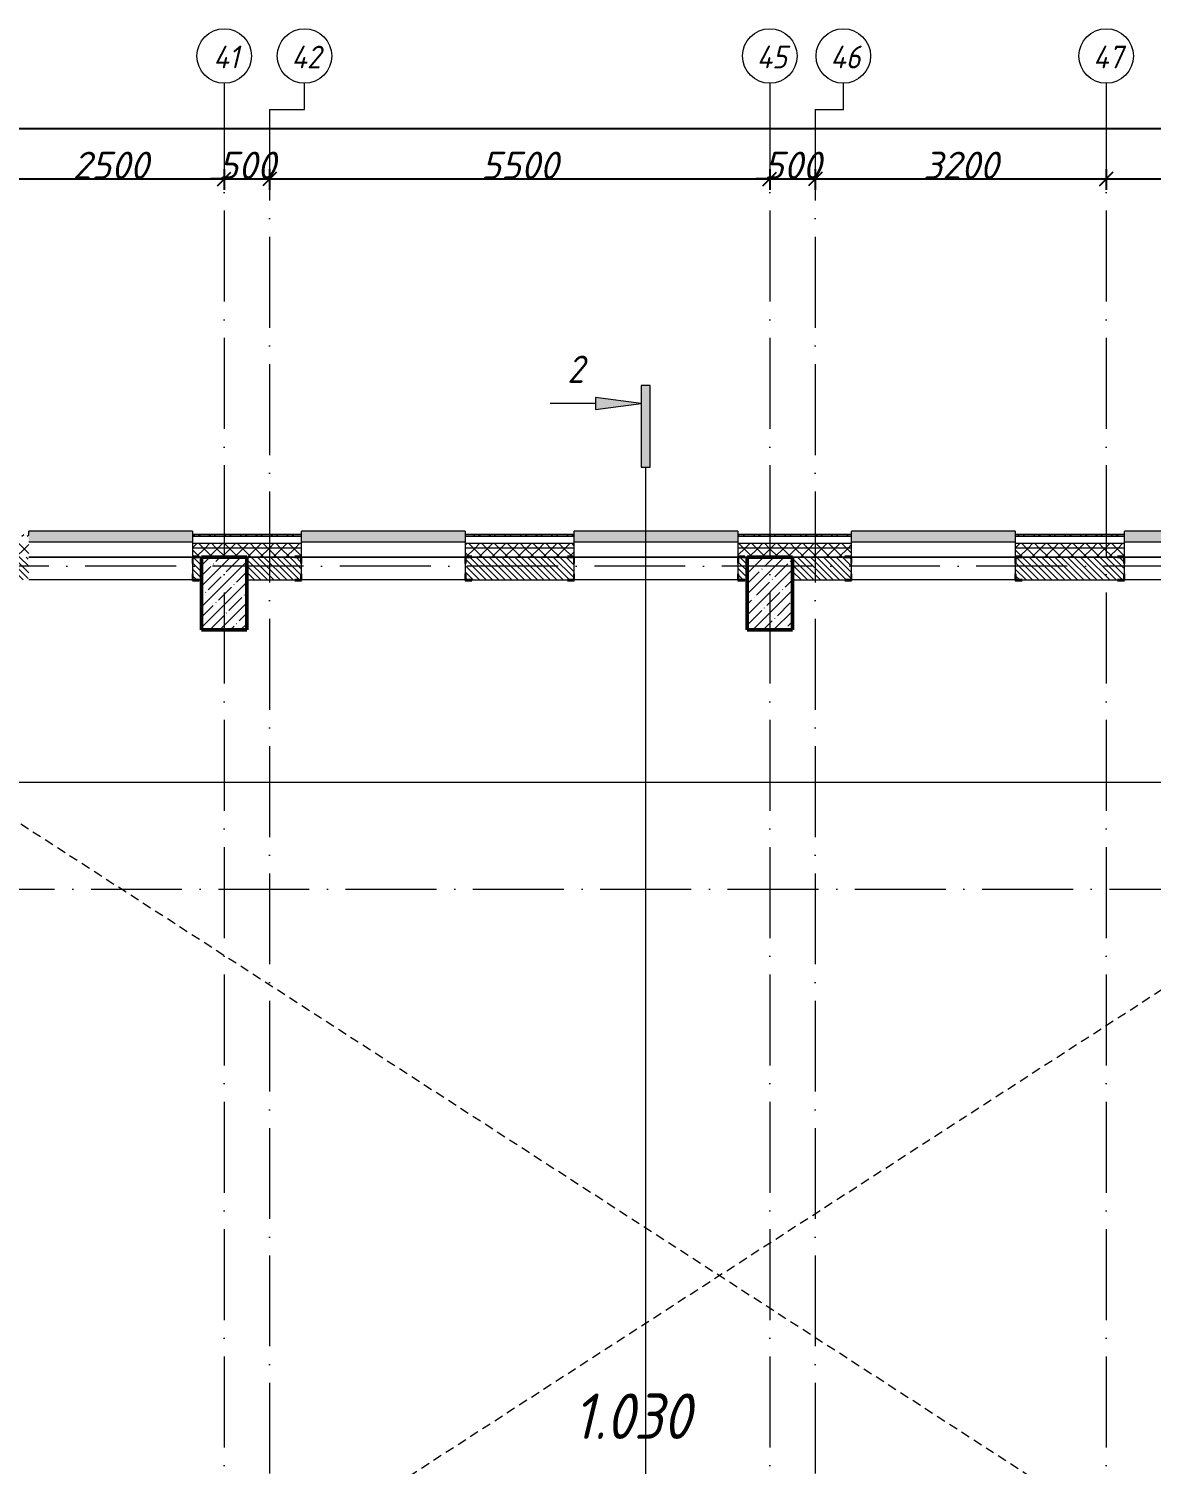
# Model space of a CAD drawing. Header units: millimetres. Extents: x -537608 to 253996, y -217170 to 186033.
# Drawn here: x -129798 to -117452, y 30330 to 46116 of the extents above; entities that cross this region are included whole.
import ezdxf

# ---------------------------------------------------------------- set-up
doc = ezdxf.new("R2010")
doc.units = ezdxf.units.MM
doc.linetypes.add('200_ШТРИХ_ш1п0_6_', pattern=[160, 100, -60])
doc.linetypes.add('50_200_ШТРИХ_1Т_ш5_п1_п1_', pattern=[1400, 1000, -200, 0, -200])
for name, color, linetype, lineweight in [('A-____-____-DIMS', 7, 'Continuous', 9), ('A-DETL-____-OTLN-3', 7, '200_ШТРИХ_ш1п0_6_', 9), ('A-GENM-____-MCUT', 7, 'Continuous', 25), ('A-GENM-____-OTLN-1', 7, 'Continuous', 25), ('A-GLAZ-____-OTLN', 7, 'Continuous', 9), ('A-WALL-____-MCUT', 7, 'Continuous', 13), ('A-WALL-____-MCUT-1', 7, 'Continuous', 9), ('A-WALL-____-OTLN', 7, 'Continuous', 9), ('A-WALL-____-PATT-1', 7, 'Continuous', 9), ('A-WALL-FNSH-MCUT-1', 7, 'Continuous', 9), ('G-____-____-SYMB', 7, 'Continuous', 9), ('S-COLS-____-MCUT', 7, 'Continuous', 50), ('S-COLS-____-OTLN', 7, 'Continuous', 9), ('S-GRID-____-IDEN', 7, 'Continuous', 9), ('S-GRID-____-OTLN', 7, 'Continuous', 9), ('S-GRID-____-OTLN-1', 7, '50_200_ШТРИХ_1Т_ш5_п1_п1_', 9), ('Марки помещений', 7, 'Continuous', 9)]:
    doc.layers.add(name, color=color, linetype=linetype, lineweight=lineweight)
doc.layers.add('A-GLAZ-____-OTLN-1', color=7, linetype='Continuous', lineweight=9, true_color=0xc0c0c0)
doc.layers.add('G-____-____-SYMB-1', color=9, linetype='Continuous', lineweight=9, true_color=0x808080)
doc.styles.add('ISOCPEUR_I', font='isocpeui.ttf', dxfattribs={"height": 300})
doc.styles.add('ISOCPEUR_I_10', font='isocpeui.ttf', dxfattribs={"width": 0.9, "height": 180})
doc.styles.add('ISOCPEUR_I_2', font='isocpeui.ttf', dxfattribs={"width": 0.9, "height": 140})
doc.styles.add('ISOCPEUR_I_9', font='isocpeui.ttf', dxfattribs={"width": 0.9, "height": 250})
doc.dimstyles.new('ISO-2_5_0_9К_БОЛЬШОЙ_ОСИ', dxfattribs={"dimscale": 304.8, "dimtxt": 248.995294, "dimasz": 0.492126, "dimexe": 0.393701, "dimexo": 0, "dimgap": 0, "dimtad": 1, "dimdec": 0, "dimzin": 0, "dimdsep": 46, "dimtxsty": 'ISOCPEUR_I', "dimblk1": 'OBLIQUE', "dimblk2": 'OBLIQUE', "dimsah": 1, "dimcen": 0.09, "dimdle": 0.393701, "dimazin": 0, "dimtfac": 1, "dimtdec": 4, "dimtix": 1, "dimtmove": 0, "dimatfit": 3, "dimfxl": 1, "dimtvp": 1, "dimtolj": 1, "dimtzin": 0, "dimarcsym": 2})
doc.dimstyles.new('ISO-2_5_0_9К_БОЛЬШОЙ_ОСИ_2', dxfattribs={"dimscale": 304.8, "dimtxt": 248.995294, "dimasz": 0.492126, "dimexe": 0.393701, "dimexo": 0, "dimgap": 0, "dimtad": 1, "dimdec": 0, "dimzin": 0, "dimdsep": 46, "dimtxsty": 'ISOCPEUR_I_9', "dimblk1": 'OBLIQUE', "dimblk2": 'OBLIQUE', "dimsah": 1, "dimcen": 0.09, "dimdle": 0.393701, "dimazin": 0, "dimtfac": 1, "dimtdec": 4, "dimtix": 1, "dimtmove": 2, "dimatfit": 3, "dimfxl": 1, "dimtvp": 1, "dimtolj": 1, "dimtzin": 0, "dimarcsym": 2})
pattern_1 = [(45, (-184647.67, -45376.49), (-70.71068, 70.71068), []), (135, (-184647.67, -45376.49), (-70.71068, -70.71068), [])]
pattern_2 = [(135, (-184647.673, -45376.493), (-35.35534, -35.35534), [])]

# ---------------------------------------------------------------- blocks, each defined once
blk = doc.blocks.new('BSC_Колонна _Прямоугольная - 500х800-25984400-АР1_План отверстий 2 этажа в осях 1-64_Ю-ЯЯ')
at = {"layer": 'S-COLS-____-OTLN'}
h = blk.add_hatch(dxfattribs=at)
h.set_pattern_fill('FP_91', color=256, style=0, pattern_type=2)
h.set_pattern_definition([(225, (57000, 85281.04), (114.04925, -114.04925), []), (225, (56885.95, 85281.04), (114.04925, -114.04925), [201.613, -40.323, 3.353, -36.97])])
h.paths.add_polyline_path([(250, 400), (-250, 400), (-250, -400), (250, -400)], flags=0)
at = {"layer": 'S-COLS-____-MCUT'}
for p, q in [((250, 400), (-250, 400)), ((-250, 400), (-250, -400)), ((250, -400), (250, 400)), ((-250, -400), (250, -400))]:
    blk.add_line(p, q, dxfattribs=at)
blk = doc.blocks.new('BSC_Колонна _Прямоугольная - 500х800-V79-АР1_План отверстий 2 этажа в осях 1-64_Ю-ЯЯ')
at = {"layer": 'S-COLS-____-OTLN'}
h = blk.add_hatch(dxfattribs=at)
h.set_pattern_fill('FP_92', color=256, style=0, pattern_type=2)
h.set_pattern_definition([(225, (63000, 85281.04), (114.04925, -114.04925), []), (225, (62885.95, 85281.04), (114.04925, -114.04925), [201.613, -40.323, 3.353, -36.97])])
h.paths.add_polyline_path([(250, 400), (-250, 400), (-250, -400), (250, -400)], flags=0)
at = {"layer": 'S-COLS-____-MCUT'}
for p, q in [((250, 400), (-250, 400)), ((-250, 400), (-250, -400)), ((250, -400), (250, 400)), ((-250, -400), (250, -400))]:
    blk.add_line(p, q, dxfattribs=at)
blk = doc.blocks.new('Фахверк_СКБ_Уголок - 250_2700-27497298-АР1_План отверстий 2 этажа в осях 1-64_Ю-ЯЯ')
at = {"layer": 'A-GENM-____-MCUT'}
for p, q in [((200, 181), (125, 181)), ((125, 181), (125, 106)), ((131, 106), (131, 175)), ((131, 175), (200, 175)), ((200, 175), (200, 181)), ((125, 106), (131, 106)), ((131, -6), (125, -6)), ((125, -6), (125, -81)), ((125, -81), (200, -81)), ((131, -75), (131, -6)), ((200, -75), (131, -75)), ((200, -81), (200, -75))]:
    blk.add_line(p, q, dxfattribs=at)
blk = doc.blocks.new('Фахверк_СКБ_Уголок - 250_2700_1-27501432-АР1_План отверстий 2 этажа в осях 1-64_Ю-ЯЯ')
at = {"layer": 'A-GENM-____-MCUT'}
for p, q in [((200, 181), (125, 181)), ((125, 181), (125, 106)), ((131, 106), (131, 175)), ((131, 175), (200, 175)), ((200, 175), (200, 181)), ((125, 106), (131, 106)), ((131, -6), (125, -6)), ((125, -6), (125, -81)), ((125, -81), (200, -81)), ((131, -75), (131, -6)), ((200, -75), (131, -75)), ((200, -81), (200, -75))]:
    blk.add_line(p, q, dxfattribs=at)
blk = doc.blocks.new('Отлив_СКБ - Отлив витража_120_НВФ-31885689-АР1_План отверстий 2 этажа в осях 1-64_Ю-ЯЯ')
at = {"layer": 'A-GLAZ-____-OTLN-1'}
for points in [[(1800, 2), (1800, 120), (0, 120), (0, 2), (737, 2)], [(1800, 0), (1800, 2), (0, 2), (0, 0), (737, 0)]]:
    blk.add_hatch(color=256, dxfattribs=at).paths.add_polyline_path(points, flags=0)
at = {"layer": 'A-GLAZ-____-OTLN'}
for p, q in [((0, 83), (0, 120)), ((1800, 120), (0, 120)), ((0, 2), (1800, 2)), ((1800, 120), (1800, 83)), ((1800, 0), (0, 0))]:
    blk.add_line(p, q, dxfattribs=at)
blk = doc.blocks.new('Ось сетки - Круг_Ø6_00__ISO-2_5_0_9K_-25732049-АР1_План отверстий 2 этажа в осях 1-64_Ю-ЯЯ')
at = {"layer": 'S-GRID-____-IDEN'}
blk.add_circle((0, 0), 3, dxfattribs=at)
blk = doc.blocks.new('Разрез - Заголовок разреза-10218885-АР1_План отверстий 2 этажа в осях 1-64_Ю-ЯЯ')
at = {"layer": 'G-____-____-SYMB'}
for points in [[(0, 0.5), (0, -0.5), (-9, -0.5), (-9, 0.5)], [(-6.34, -5.5), (-7.66, -5.5), (-7, -0.5)]]:
    blk.add_hatch(color=256, dxfattribs=at).paths.add_polyline_path(points, flags=0)
for p, q in [((0, 0.5), (-9, 0.5)), ((-9, 0.5), (-9, -0.5)), ((0, -0.5), (0, 0.5)), ((-9, -0.5), (0, -0.5)), ((-7, -0.5), (-7.66, -5.5)), ((-6.34, -5.5), (-7, -0.5)), ((-7.66, -5.5), (-6.34, -5.5)), ((-7, -5.5), (-7, -10.5))]:
    blk.add_line(p, q, dxfattribs=at)
blk = doc.blocks.new('_Oblique')
at = {"color": 0, "linetype": 'ByBlock', "lineweight": -2}
blk.add_line((-0.5, -0.5), (0.5, 0.5), dxfattribs=at)
blk = doc.blocks.new('*D2183')
at = {"layer": 'A-____-____-DIMS', "color": 0, "lineweight": -2, "transparency": 16777216}
for p, q in [((-130148, 44570), (-130148, 44344)), ((-127648, 44570), (-127648, 44344)), ((-130268, 44464), (-127528, 44464))]:
    blk.add_line(p, q, dxfattribs=at)
at = {"layer": 'Defpoints', "color": 0, "transparency": 16777216}
for p in [(-130148, 44570), (-127648, 44570), (-127648, 44464)]:
    blk.add_point(p, dxfattribs=at)
at = {"layer": 'A-____-____-DIMS', "color": 0, "lineweight": -2, "transparency": 16777216, "xscale": 150, "yscale": 150, "zscale": 150, "rotation": 180}
blk.add_blockref('_Oblique', (-130148, 44464), dxfattribs=at)
at = {"layer": 'A-____-____-DIMS', "color": 0, "lineweight": -2, "transparency": 16777216, "xscale": 150, "yscale": 150, "zscale": 150}
blk.add_blockref('_Oblique', (-127648, 44464), dxfattribs=at)
at = {"layer": 'A-____-____-DIMS', "color": 0, "transparency": 16777216, "insert": (-128898, 44614), "char_height": 300, "width": 758.48, "attachment_point": 5, "style": 'ISOCPEUR_I'}
blk.add_mtext('\\A1;2500', dxfattribs=at)
blk = doc.blocks.new('*D2184')
at = {"layer": 'A-____-____-DIMS', "color": 0, "lineweight": -2, "transparency": 16777216}
for p, q in [((-127648, 44570), (-127648, 44344)), ((-127148, 44570), (-127148, 44344)), ((-127648, 44464), (-127798, 44464)), ((-127648, 44464), (-127148, 44464)), ((-127148, 44464), (-126998, 44464))]:
    blk.add_line(p, q, dxfattribs=at)
at = {"layer": 'Defpoints', "color": 0, "transparency": 16777216}
for p in [(-127648, 44570), (-127148, 44570), (-127148, 44464)]:
    blk.add_point(p, dxfattribs=at)
at = {"layer": 'A-____-____-DIMS', "color": 0, "lineweight": -2, "transparency": 16777216, "xscale": 150, "yscale": 150, "zscale": 150}
blk.add_blockref('_Oblique', (-127648, 44464), dxfattribs=at)
at = {"layer": 'A-____-____-DIMS', "color": 0, "lineweight": -2, "transparency": 16777216, "xscale": 150, "yscale": 150, "zscale": 150, "rotation": 180}
blk.add_blockref('_Oblique', (-127148, 44464), dxfattribs=at)
at = {"layer": 'A-____-____-DIMS', "color": 0, "transparency": 16777216, "insert": (-127398, 44614), "char_height": 300, "width": 568.86, "attachment_point": 5, "style": 'ISOCPEUR_I'}
blk.add_mtext('\\A1;500', dxfattribs=at)
blk = doc.blocks.new('*D2185')
at = {"layer": 'A-____-____-DIMS', "color": 0, "lineweight": -2, "transparency": 16777216}
for p, q in [((-127148, 44570), (-127148, 44344)), ((-121648, 44570), (-121648, 44344)), ((-127268, 44464), (-121528, 44464))]:
    blk.add_line(p, q, dxfattribs=at)
at = {"layer": 'Defpoints', "color": 0, "transparency": 16777216}
for p in [(-127148, 44570), (-121648, 44570), (-121648, 44464)]:
    blk.add_point(p, dxfattribs=at)
at = {"layer": 'A-____-____-DIMS', "color": 0, "lineweight": -2, "transparency": 16777216, "xscale": 150, "yscale": 150, "zscale": 150, "rotation": 180}
blk.add_blockref('_Oblique', (-127148, 44464), dxfattribs=at)
at = {"layer": 'A-____-____-DIMS', "color": 0, "lineweight": -2, "transparency": 16777216, "xscale": 150, "yscale": 150, "zscale": 150}
blk.add_blockref('_Oblique', (-121648, 44464), dxfattribs=at)
at = {"layer": 'A-____-____-DIMS', "color": 0, "transparency": 16777216, "insert": (-124398, 44614), "char_height": 300, "width": 758.48, "attachment_point": 5, "style": 'ISOCPEUR_I'}
blk.add_mtext('\\A1;5500', dxfattribs=at)
blk = doc.blocks.new('*D2186')
at = {"layer": 'A-____-____-DIMS', "color": 0, "lineweight": -2, "transparency": 16777216}
for p, q in [((-121648, 44570), (-121648, 44344)), ((-121148, 44570), (-121148, 44344)), ((-121648, 44464), (-121798, 44464)), ((-121648, 44464), (-121148, 44464)), ((-121148, 44464), (-120998, 44464))]:
    blk.add_line(p, q, dxfattribs=at)
at = {"layer": 'Defpoints', "color": 0, "transparency": 16777216}
for p in [(-121648, 44570), (-121148, 44570), (-121148, 44464)]:
    blk.add_point(p, dxfattribs=at)
at = {"layer": 'A-____-____-DIMS', "color": 0, "lineweight": -2, "transparency": 16777216, "xscale": 150, "yscale": 150, "zscale": 150}
blk.add_blockref('_Oblique', (-121648, 44464), dxfattribs=at)
at = {"layer": 'A-____-____-DIMS', "color": 0, "lineweight": -2, "transparency": 16777216, "xscale": 150, "yscale": 150, "zscale": 150, "rotation": 180}
blk.add_blockref('_Oblique', (-121148, 44464), dxfattribs=at)
at = {"layer": 'A-____-____-DIMS', "color": 0, "transparency": 16777216, "insert": (-121398, 44614), "char_height": 300, "width": 568.86, "attachment_point": 5, "style": 'ISOCPEUR_I'}
blk.add_mtext('\\A1;500', dxfattribs=at)
blk = doc.blocks.new('*D2187')
at = {"layer": 'A-____-____-DIMS', "color": 0, "lineweight": -2, "transparency": 16777216}
for p, q in [((-121148, 44570), (-121148, 44344)), ((-117948, 44570), (-117948, 44344)), ((-121268, 44464), (-117828, 44464))]:
    blk.add_line(p, q, dxfattribs=at)
at = {"layer": 'Defpoints', "color": 0, "transparency": 16777216}
for p in [(-121148, 44570), (-117948, 44570), (-117948, 44464)]:
    blk.add_point(p, dxfattribs=at)
at = {"layer": 'A-____-____-DIMS', "color": 0, "lineweight": -2, "transparency": 16777216, "xscale": 150, "yscale": 150, "zscale": 150, "rotation": 180}
blk.add_blockref('_Oblique', (-121148, 44464), dxfattribs=at)
at = {"layer": 'A-____-____-DIMS', "color": 0, "lineweight": -2, "transparency": 16777216, "xscale": 150, "yscale": 150, "zscale": 150}
blk.add_blockref('_Oblique', (-117948, 44464), dxfattribs=at)
at = {"layer": 'A-____-____-DIMS', "color": 0, "transparency": 16777216, "insert": (-119548, 44614), "char_height": 300, "width": 758.48, "attachment_point": 5, "style": 'ISOCPEUR_I'}
blk.add_mtext('\\A1;3200', dxfattribs=at)
blk = doc.blocks.new('*D2188')
at = {"layer": 'A-____-____-DIMS', "color": 0, "lineweight": -2, "transparency": 16777216}
for p, q in [((-117948, 44570), (-117948, 44344)), ((-115698, 44570), (-115698, 44344)), ((-118068, 44464), (-115578, 44464))]:
    blk.add_line(p, q, dxfattribs=at)
at = {"layer": 'Defpoints', "color": 0, "transparency": 16777216}
for p in [(-117948, 44570), (-115698, 44570), (-115698, 44464)]:
    blk.add_point(p, dxfattribs=at)
at = {"layer": 'A-____-____-DIMS', "color": 0, "lineweight": -2, "transparency": 16777216, "xscale": 150, "yscale": 150, "zscale": 150, "rotation": 180}
blk.add_blockref('_Oblique', (-117948, 44464), dxfattribs=at)
at = {"layer": 'A-____-____-DIMS', "color": 0, "lineweight": -2, "transparency": 16777216, "xscale": 150, "yscale": 150, "zscale": 150}
blk.add_blockref('_Oblique', (-115698, 44464), dxfattribs=at)
at = {"layer": 'A-____-____-DIMS', "color": 0, "transparency": 16777216, "insert": (-116823, 44614), "char_height": 300, "width": 758.48, "attachment_point": 5, "style": 'ISOCPEUR_I'}
blk.add_mtext('\\A1;2250', dxfattribs=at)
blk = doc.blocks.new('*D2198')
at = {"layer": 'A-____-____-DIMS', "color": 0, "lineweight": -2, "transparency": 16777216}
for p, q in [((-187118, 45016), (-135764, 45016)), ((-186998, 45122), (-186998, 44896)), ((-83378, 45016), (-134885, 45016)), ((-83498, 45122), (-83498, 44896))]:
    blk.add_line(p, q, dxfattribs=at)
at = {"layer": 'Defpoints', "color": 0, "transparency": 16777216}
for p in [(-186998, 45122), (-83498, 45122), (-83498, 45016)]:
    blk.add_point(p, dxfattribs=at)
at = {"layer": 'A-____-____-DIMS', "color": 0, "lineweight": -2, "transparency": 16777216, "xscale": 150, "yscale": 150, "zscale": 150, "rotation": 180}
blk.add_blockref('_Oblique', (-186998, 45016), dxfattribs=at)
at = {"layer": 'A-____-____-DIMS', "color": 0, "lineweight": -2, "transparency": 16777216, "xscale": 150, "yscale": 150, "zscale": 150}
blk.add_blockref('_Oblique', (-83498, 45016), dxfattribs=at)
at = {"layer": 'A-____-____-DIMS', "color": 0, "transparency": 16777216, "insert": (-135865, 45343), "char_height": 250, "width": 1080.26, "attachment_point": 1, "line_spacing_factor": 1.149209, "style": 'ISOCPEUR_I_9'}
blk.add_mtext('\\A1;103500', dxfattribs=at)

msp = doc.modelspace()

# ---------------------------------------------------------------- hatches: boundary and pattern name
at = {"layer": 'A-WALL-____-PATT-1'}
h = msp.add_hatch(dxfattribs=at)
h.set_pattern_fill('FP_3', color=256, style=0, pattern_type=2)
h.set_pattern_definition([(45, (-184647.67, -45376.49), (-85.53659, 85.53659), []), (45, (-184590.65, -45376.49), (-85.53659, 85.53659), [])])
h.paths.add_polyline_path([(-109932.6725, 40534.5485), (-109932.6725, 40554.5485), (-112947.6725, 40554.5485), (-112947.6725, 40534.5485), (-110427.8256, 40534.5485)], flags=0)
h.paths.add_polyline_path([(-114747.6725, 40534.5485), (-114747.6725, 40554.5485), (-115947.6725, 40554.5485), (-115947.6725, 40534.5485)], flags=0)
h.paths.add_polyline_path([(-117747.6725, 40534.5485), (-117747.6725, 40554.5485), (-118947.6725, 40554.5485), (-118947.6725, 40534.5485)], flags=0)
h.paths.add_polyline_path([(-120747.6725, 40534.5485), (-120747.6725, 40554.5485), (-121997.6725, 40554.5485), (-121997.6725, 40534.5485), (-121032.8296, 40534.5485)], flags=0)
h.paths.add_polyline_path([(-123797.6725, 40534.5485), (-123797.6725, 40554.5485), (-124997.6725, 40554.5485), (-124997.6725, 40534.5485), (-124567.8309, 40534.5485)], flags=0)
h.paths.add_polyline_path([(-127219.0819, 40534.5485), (-126797.6725, 40534.5485), (-126797.6725, 40554.5485), (-127997.6725, 40554.5485), (-127997.6725, 40534.5485)], flags=0)
h.paths.add_polyline_path([(-132797.6725, 40534.5485), (-132797.6725, 40554.5485), (-134462.6725, 40554.5485), (-134462.6725, 40534.5485), (-133405.3343, 40534.5485)], flags=0)
h.paths.add_polyline_path([(-129797.6725, 40534.5485), (-129797.6725, 40554.5485), (-130997.6725, 40554.5485), (-130997.6725, 40534.5485)], flags=0)
h = msp.add_hatch(dxfattribs=at)
h.set_pattern_fill('FP_1', color=256, style=0, pattern_type=2)
h.set_pattern_definition(pattern_1)
h.paths.add_polyline_path([(-83297.6725, 40404.5485), (-83247.6725, 40404.5485), (-83247.6725, 40454.5485), (-90147.6725, 40454.5485), (-90147.6725, 40404.5485), (-85682.8162, 40404.5485)], flags=0)
h.paths.add_polyline_path([(-95404.0699, 40404.5485), (-94697.6725, 40404.5485), (-94697.6725, 40454.5485), (-95897.6725, 40454.5485), (-95897.6725, 40404.5485)], flags=0)
h.paths.add_polyline_path([(-92897.6725, 40404.5485), (-91147.6725, 40404.5485), (-91147.6725, 40454.5485), (-92897.6725, 40454.5485)], flags=0)
h.paths.add_polyline_path([(-97697.6725, 40404.5485), (-97697.6725, 40454.5485), (-98822.6725, 40454.5485), (-98822.6725, 40404.5485), (-98055.3209, 40404.5485)], flags=0)
h.paths.add_polyline_path([(-100622.6725, 40404.5485), (-100622.6725, 40454.5485), (-101747.6725, 40454.5485), (-101747.6725, 40404.5485), (-100706.5719, 40404.5485)], flags=0)
h.paths.add_polyline_path([(-107597.6725, 40404.5485), (-106397.6725, 40404.5485), (-106397.6725, 40454.5485), (-107597.6725, 40454.5485)], flags=0)
h.paths.add_polyline_path([(-109397.6725, 40404.5485), (-109397.6725, 40454.5485), (-112947.6725, 40454.5485), (-112947.6725, 40404.5485), (-110427.8256, 40404.5485)], flags=0)
h.paths.add_polyline_path([(-114747.6725, 40404.5485), (-114747.6725, 40454.5485), (-115947.6725, 40454.5485), (-115947.6725, 40404.5485)], flags=0)
h.paths.add_polyline_path([(-117747.6725, 40404.5485), (-117747.6725, 40454.5485), (-118947.6725, 40454.5485), (-118947.6725, 40404.5485)], flags=0)
h.paths.add_polyline_path([(-120747.6725, 40404.5485), (-120747.6725, 40454.5485), (-121997.6725, 40454.5485), (-121997.6725, 40404.5485), (-121032.8296, 40404.5485)], flags=0)
h.paths.add_polyline_path([(-124567.8309, 40404.5485), (-123797.6725, 40404.5485), (-123797.6725, 40454.5485), (-124997.6725, 40454.5485), (-124997.6725, 40404.5485)], flags=0)
h.paths.add_polyline_path([(-126797.6725, 40404.5485), (-126797.6725, 40454.5485), (-127997.6725, 40454.5485), (-127997.6725, 40404.5485), (-127219.0819, 40404.5485)], flags=0)
h.paths.add_polyline_path([(-129797.6725, 40404.5485), (-129797.6725, 40454.5485), (-130997.6725, 40454.5485), (-130997.6725, 40404.5485)], flags=0)
h.paths.add_polyline_path([(-133405.3343, 40404.5485), (-132797.6725, 40404.5485), (-132797.6725, 40454.5485), (-134447.6725, 40454.5485), (-134447.6725, 40404.5485), (-134289.0846, 40404.5485)], flags=0)
h = msp.add_hatch(dxfattribs=at)
h.set_pattern_fill('FP_1', color=256, style=0, pattern_type=2)
h.set_pattern_definition(pattern_1)
h.paths.add_polyline_path([(-83397.6725, 40304.5485), (-83297.6725, 40304.5485), (-83297.6725, 40404.5485), (-90147.6725, 40404.5485), (-90147.6725, 40304.5485), (-85682.8162, 40304.5485)], flags=0)
h.paths.add_polyline_path([(-91647.6725, 40304.5485), (-91147.6725, 40304.5485), (-91147.6725, 40404.5485), (-92897.6725, 40404.5485), (-92897.6725, 40310.5485), (-92822.6725, 40310.5485), (-92822.6725, 40304.5485), (-92752.8189, 40304.5485)], flags=0)
h.paths.add_polyline_path([(-95404.0699, 40304.5485), (-94772.6725, 40304.5485), (-94772.6725, 40310.5485), (-94697.6725, 40310.5485), (-94697.6725, 40404.5485), (-95897.6725, 40404.5485), (-95897.6725, 40304.5485)], flags=0)
h.paths.add_polyline_path([(-98055.3209, 40304.5485), (-97772.6725, 40304.5485), (-97772.6725, 40310.5485), (-97697.6725, 40310.5485), (-97697.6725, 40404.5485), (-98822.6725, 40404.5485), (-98822.6725, 40310.5485), (-98747.6725, 40310.5485), (-98747.6725, 40304.5485)], flags=0)
h.paths.add_polyline_path([(-100706.5719, 40304.5485), (-100697.6725, 40304.5485), (-100697.6725, 40310.5485), (-100622.6725, 40310.5485), (-100622.6725, 40404.5485), (-101747.6725, 40404.5485), (-101747.6725, 40304.5485), (-101247.6725, 40304.5485)], flags=0)
h.paths.add_polyline_path([(-107147.6725, 40304.5485), (-106472.6725, 40304.5485), (-106472.6725, 40310.5485), (-106397.6725, 40310.5485), (-106397.6725, 40404.5485), (-107597.6725, 40404.5485), (-107597.6725, 40310.5485), (-107522.6725, 40310.5485), (-107522.6725, 40304.5485)], flags=0)
h.paths.add_polyline_path([(-109397.6725, 40304.5485), (-109397.6725, 40404.5485), (-112947.6725, 40404.5485), (-112947.6725, 40310.5485), (-112872.6725, 40310.5485), (-112872.6725, 40304.5485), (-109897.6725, 40304.5485)], flags=0)
h.paths.add_polyline_path([(-115947.6725, 40304.5485), (-114822.6725, 40304.5485), (-114822.6725, 40310.5485), (-114747.6725, 40310.5485), (-114747.6725, 40404.5485), (-115947.6725, 40404.5485)], flags=0)
h.paths.add_polyline_path([(-118872.6725, 40304.5485), (-117822.6725, 40304.5485), (-117822.6725, 40310.5485), (-117747.6725, 40310.5485), (-117747.6725, 40404.5485), (-118947.6725, 40404.5485), (-118947.6725, 40310.5485), (-118872.6725, 40310.5485)], flags=0)
h.paths.add_polyline_path([(-120822.6725, 40304.5485), (-120822.6725, 40310.5485), (-120747.6725, 40310.5485), (-120747.6725, 40404.5485), (-121997.6725, 40404.5485), (-121997.6725, 40310.5485), (-121922.6725, 40310.5485), (-121922.6725, 40304.5485), (-121032.8296, 40304.5485)], flags=0)
h.paths.add_polyline_path([(-123872.6725, 40304.5485), (-123872.6725, 40310.5485), (-123797.6725, 40310.5485), (-123797.6725, 40404.5485), (-124997.6725, 40404.5485), (-124997.6725, 40310.5485), (-124922.6725, 40310.5485), (-124922.6725, 40304.5485), (-124567.8309, 40304.5485)], flags=0)
h.paths.add_polyline_path([(-126872.6725, 40304.5485), (-126872.6725, 40310.5485), (-126797.6725, 40310.5485), (-126797.6725, 40404.5485), (-127997.6725, 40404.5485), (-127997.6725, 40310.5485), (-127922.6725, 40310.5485), (-127922.6725, 40304.5485), (-127219.0819, 40304.5485)], flags=0)
h.paths.add_polyline_path([(-130922.6725, 40304.5485), (-129872.6725, 40304.5485), (-129872.6725, 40310.5485), (-129797.6725, 40310.5485), (-129797.6725, 40404.5485), (-130997.6725, 40404.5485), (-130997.6725, 40310.5485), (-130922.6725, 40310.5485)], flags=0)
h.paths.add_polyline_path([(-132872.6725, 40304.5485), (-132872.6725, 40310.5485), (-132797.6725, 40310.5485), (-132797.6725, 40404.5485), (-134447.6725, 40404.5485), (-134447.6725, 40304.5485), (-133405.3343, 40304.5485)], flags=0)
h = msp.add_hatch(dxfattribs=at)
h.set_pattern_fill('FP_6', color=256, style=0, pattern_type=2)
h.set_pattern_definition(pattern_2)
h.paths.add_polyline_path([(-130991.6725, 40054.5485), (-129803.6725, 40054.5485), (-129803.6725, 40123.5485), (-129797.6725, 40123.5485), (-129797.6725, 40235.5485), (-129803.6725, 40235.5485), (-129803.6725, 40304.5485), (-130991.6725, 40304.5485), (-130991.6725, 40235.5485), (-130997.6725, 40235.5485), (-130997.6725, 40123.5485), (-130991.6725, 40123.5485), (-130991.6725, 40055.7985)], flags=0)
h.paths.add_polyline_path([(-127897.6725, 40054.5485), (-127897.6725, 40304.5485), (-127991.6725, 40304.5485), (-127991.6725, 40235.5485), (-127997.6725, 40235.5485), (-127997.6725, 40123.5485), (-127991.6725, 40123.5485), (-127991.6725, 40054.5485), (-127922.6725, 40054.5485)], flags=0)
h.paths.add_polyline_path([(-132872.6725, 40054.5485), (-132803.6725, 40054.5485), (-132803.6725, 40123.5485), (-132797.6725, 40123.5485), (-132797.6725, 40235.5485), (-132803.6725, 40235.5485), (-132803.6725, 40304.5485), (-133647.6725, 40304.5485), (-133647.6725, 40054.5485), (-133405.3343, 40054.5485)], flags=0)
h = msp.add_hatch(dxfattribs=at)
h.set_pattern_fill('FP_6', color=256, style=0, pattern_type=2)
h.set_pattern_definition(pattern_2)
h.paths.add_polyline_path([(-124567.8309, 40054.5485), (-123803.6725, 40054.5485), (-123803.6725, 40123.5485), (-123797.6725, 40123.5485), (-123797.6725, 40235.5485), (-123803.6725, 40235.5485), (-123803.6725, 40304.5485), (-124991.6725, 40304.5485), (-124991.6725, 40235.5485), (-124997.6725, 40235.5485), (-124997.6725, 40123.5485), (-124991.6725, 40123.5485), (-124991.6725, 40054.5485), (-124922.6725, 40054.5485)], flags=0)
h.paths.add_polyline_path([(-121991.6725, 40054.5485), (-121897.6725, 40054.5485), (-121897.6725, 40304.5485), (-121991.6725, 40304.5485), (-121991.6725, 40235.5485), (-121997.6725, 40235.5485), (-121997.6725, 40123.5485), (-121991.6725, 40123.5485)], flags=0)
h.paths.add_polyline_path([(-126803.6725, 40054.5485), (-126803.6725, 40123.5485), (-126797.6725, 40123.5485), (-126797.6725, 40235.5485), (-126803.6725, 40235.5485), (-126803.6725, 40304.5485), (-127397.6725, 40304.5485), (-127397.6725, 40054.5485), (-126872.6725, 40054.5485)], flags=0)
h = msp.add_hatch(dxfattribs=at)
h.set_pattern_fill('FP_6', color=256, style=0, pattern_type=2)
h.set_pattern_definition(pattern_2)
h.paths.add_polyline_path([(-117822.6725, 40054.5485), (-117753.6725, 40054.5485), (-117753.6725, 40123.5485), (-117747.6725, 40123.5485), (-117747.6725, 40235.5485), (-117753.6725, 40235.5485), (-117753.6725, 40304.5485), (-118941.6725, 40304.5485), (-118941.6725, 40235.5485), (-118947.6725, 40235.5485), (-118947.6725, 40123.5485), (-118941.6725, 40123.5485), (-118941.6725, 40054.5485), (-118872.6725, 40054.5485)], flags=0)
h.paths.add_polyline_path([(-121032.8296, 40054.5485), (-120753.6725, 40054.5485), (-120753.6725, 40123.5485), (-120747.6725, 40123.5485), (-120747.6725, 40235.5485), (-120753.6725, 40235.5485), (-120753.6725, 40304.5485), (-121397.6725, 40304.5485), (-121397.6725, 40054.5485)], flags=0)

# ---------------------------------------------------------------- linework, layer by layer
at = {"layer": 'A-DETL-____-OTLN-3'}
for p, q in [((-133647.6725, 39804.5485), (-110747.6725, 25004.5485)), ((-110747.6725, 39804.5485), (-133647.6725, 25004.5485))]:
    msp.add_line(p, q, dxfattribs=at)
at = {"layer": 'A-WALL-____-MCUT'}
for p, q in [((-127997.6725, 40534.5485), (-127997.6725, 40310.5485)), ((-126797.6725, 40534.5485), (-127997.6725, 40534.5485)), ((-127997.6725, 40534.5485), (-126797.6725, 40534.5485)), ((-126797.6725, 40310.5485), (-126797.6725, 40534.5485)), ((-124997.6725, 40534.5485), (-124997.6725, 40310.5485)), ((-123797.6725, 40534.5485), (-124997.6725, 40534.5485)), ((-124997.6725, 40534.5485), (-123797.6725, 40534.5485)), ((-123797.6725, 40310.5485), (-123797.6725, 40534.5485)), ((-121997.6725, 40534.5485), (-121997.6725, 40310.5485)), ((-120747.6725, 40534.5485), (-121997.6725, 40534.5485)), ((-121997.6725, 40534.5485), (-120747.6725, 40534.5485)), ((-120747.6725, 40310.5485), (-120747.6725, 40534.5485)), ((-118947.6725, 40534.5485), (-118947.6725, 40310.5485)), ((-117747.6725, 40534.5485), (-118947.6725, 40534.5485)), ((-118947.6725, 40534.5485), (-117747.6725, 40534.5485)), ((-117747.6725, 40310.5485), (-117747.6725, 40534.5485)), ((-127397.6725, 40304.5485), (-126872.6725, 40304.5485)), ((-126872.6725, 40304.5485), (-127397.6725, 40304.5485)), ((-124922.6725, 40304.5485), (-123872.6725, 40304.5485)), ((-123872.6725, 40304.5485), (-124922.6725, 40304.5485)), ((-121922.6725, 40304.5485), (-121897.6725, 40304.5485)), ((-121897.6725, 40304.5485), (-121922.6725, 40304.5485)), ((-121397.6725, 40304.5485), (-120822.6725, 40304.5485)), ((-120822.6725, 40304.5485), (-121397.6725, 40304.5485)), ((-118872.6725, 40304.5485), (-117822.6725, 40304.5485)), ((-117822.6725, 40304.5485), (-118872.6725, 40304.5485)), ((-127997.6725, 40235.5485), (-127997.6725, 40123.5485)), ((-126797.6725, 40123.5485), (-126797.6725, 40235.5485)), ((-124997.6725, 40235.5485), (-124997.6725, 40123.5485)), ((-123797.6725, 40123.5485), (-123797.6725, 40235.5485)), ((-121997.6725, 40235.5485), (-121997.6725, 40123.5485)), ((-120747.6725, 40123.5485), (-120747.6725, 40235.5485)), ((-118947.6725, 40235.5485), (-118947.6725, 40123.5485)), ((-117747.6725, 40123.5485), (-117747.6725, 40235.5485)), ((-127922.6725, 40054.5485), (-127897.6725, 40054.5485)), ((-127397.6725, 40054.5485), (-126872.6725, 40054.5485)), ((-124922.6725, 40054.5485), (-123872.6725, 40054.5485)), ((-121922.6725, 40054.5485), (-121897.6725, 40054.5485)), ((-121397.6725, 40054.5485), (-120822.6725, 40054.5485)), ((-118872.6725, 40054.5485), (-117822.6725, 40054.5485))]:
    msp.add_line(p, q, dxfattribs=at)
at = {"layer": 'A-WALL-____-MCUT-1'}
for p, q in [((-126797.6725, 40454.5485), (-127997.6725, 40454.5485)), ((-123797.6725, 40454.5485), (-124997.6725, 40454.5485)), ((-120747.6725, 40454.5485), (-121997.6725, 40454.5485)), ((-117747.6725, 40454.5485), (-118947.6725, 40454.5485)), ((-126797.6725, 40404.5485), (-127997.6725, 40404.5485)), ((-127922.6725, 40304.5485), (-127897.6725, 40304.5485)), ((-127897.6725, 40304.5485), (-127922.6725, 40304.5485)), ((-123797.6725, 40404.5485), (-124997.6725, 40404.5485)), ((-120747.6725, 40404.5485), (-121997.6725, 40404.5485)), ((-117747.6725, 40404.5485), (-118947.6725, 40404.5485))]:
    msp.add_line(p, q, dxfattribs=at)
at = {"layer": 'A-WALL-____-OTLN'}
for p, q in [((-127997.6725, 40304.5485), (-129797.6725, 40304.5485)), ((-129797.6725, 40304.5485), (-127997.6725, 40304.5485)), ((-124997.6725, 40304.5485), (-126797.6725, 40304.5485)), ((-126797.6725, 40304.5485), (-124997.6725, 40304.5485)), ((-121997.6725, 40304.5485), (-123797.6725, 40304.5485)), ((-123797.6725, 40304.5485), (-121997.6725, 40304.5485)), ((-118947.6725, 40304.5485), (-120747.6725, 40304.5485)), ((-120747.6725, 40304.5485), (-118947.6725, 40304.5485)), ((-115947.6725, 40304.5485), (-117747.6725, 40304.5485)), ((-117747.6725, 40304.5485), (-115947.6725, 40304.5485)), ((-127997.6725, 40054.5485), (-129797.6725, 40054.5485)), ((-124997.6725, 40054.5485), (-126797.6725, 40054.5485)), ((-121997.6725, 40054.5485), (-123797.6725, 40054.5485)), ((-118947.6725, 40054.5485), (-120747.6725, 40054.5485)), ((-115947.6725, 40054.5485), (-117747.6725, 40054.5485))]:
    msp.add_line(p, q, dxfattribs=at)
at = {"layer": 'A-WALL-FNSH-MCUT-1'}
for p, q in [((-126797.6725, 40554.5485), (-127997.6725, 40554.5485)), ((-127997.6725, 40554.5485), (-127997.6725, 40534.5485)), ((-126797.6725, 40534.5485), (-126797.6725, 40554.5485)), ((-123797.6725, 40554.5485), (-124997.6725, 40554.5485)), ((-124997.6725, 40554.5485), (-124997.6725, 40534.5485)), ((-123797.6725, 40534.5485), (-123797.6725, 40554.5485)), ((-120747.6725, 40554.5485), (-121997.6725, 40554.5485)), ((-121997.6725, 40554.5485), (-121997.6725, 40534.5485)), ((-120747.6725, 40534.5485), (-120747.6725, 40554.5485)), ((-117747.6725, 40554.5485), (-118947.6725, 40554.5485)), ((-118947.6725, 40554.5485), (-118947.6725, 40534.5485)), ((-117747.6725, 40534.5485), (-117747.6725, 40554.5485))]:
    msp.add_line(p, q, dxfattribs=at)
at = {"layer": 'G-____-____-SYMB-1'}
for p, q in [((-123013.3638, 41293.1735), (-123013.3638, 7407.7886)), ((-189618.2955, 37832.5591), (-80118.4069, 37832.5591))]:
    msp.add_line(p, q, dxfattribs=at)
at = {"layer": 'S-GRID-____-OTLN'}
for p, q in [((-126764.5839, 45228.1003), (-126764.5839, 45516.3579)), ((-120838.2328, 45228.1003), (-120838.2328, 45516.3579)), ((-127147.6725, 45228.1003), (-126764.5839, 45228.1003)), ((-121147.6725, 45228.1003), (-120838.2328, 45228.1003))]:
    msp.add_line(p, q, dxfattribs=at)
at = {"layer": 'S-GRID-____-OTLN-1'}
for p, q in [((-127647.6725, 45516.3579), (-127647.6725, 7515.0943)), ((-121647.6725, 45516.3579), (-121647.6725, 7515.0943)), ((-117947.6725, 45516.3579), (-117947.6725, 7515.0943)), ((-127147.6725, 45228.1003), (-127147.6725, 7656.213)), ((-121147.6725, 45228.1003), (-121147.6725, 7656.213)), ((-80573.2659, 40204.5485), (-189316.4427, 40204.5485)), ((-189316.4427, 36654.5485), (-80573.2659, 36654.5485))]:
    msp.add_line(p, q, dxfattribs=at)

# ---------------------------------------------------------------- block references
at = {"layer": 'A-GENM-____-OTLN-1'}
for name, p in [('Фахверк_СКБ_Уголок - 250_2700_1-27501432-АР1_План отверстий 2 этажа в осях 1-64_Ю-ЯЯ', (-128122.6725, 40129.5485)), ('Фахверк_СКБ_Уголок - 250_2700-27497298-АР1_План отверстий 2 этажа в осях 1-64_Ю-ЯЯ', (-125122.6725, 40129.5485)), ('Фахверк_СКБ_Уголок - 250_2700_1-27501432-АР1_План отверстий 2 этажа в осях 1-64_Ю-ЯЯ', (-122122.6725, 40129.5485)), ('Фахверк_СКБ_Уголок - 250_2700-27497298-АР1_План отверстий 2 этажа в осях 1-64_Ю-ЯЯ', (-119072.6725, 40129.5485))]:
    msp.add_blockref(name, p, dxfattribs=at)
at = {"layer": 'A-GENM-____-OTLN-1', "rotation": 180}
for p in [(-126672.6725, 40229.5485), (-123672.6725, 40229.5485), (-120622.6725, 40229.5485), (-117622.6725, 40229.5485)]:
    msp.add_blockref('Фахверк_СКБ_Уголок - 250_2700-27497298-АР1_План отверстий 2 этажа в осях 1-64_Ю-ЯЯ', p, dxfattribs=at)
at = {"layer": 'A-GLAZ-____-OTLN'}
for p in [(-129797.6725, 40471.5485), (-126797.6725, 40471.5485), (-123797.6725, 40471.5485), (-120747.6725, 40471.5485), (-117747.6725, 40471.5485)]:
    msp.add_blockref('Отлив_СКБ - Отлив витража_120_НВФ-31885689-АР1_План отверстий 2 этажа в осях 1-64_Ю-ЯЯ', p, dxfattribs=at)
at = {"layer": 'G-____-____-SYMB', "xscale": 99.99999999999993, "yscale": 99.99999999999993, "zscale": 99.99999999999993, "rotation": 269.9999999999996}
msp.add_blockref('Разрез - Заголовок разреза-10218885-АР1_План отверстий 2 этажа в осях 1-64_Ю-ЯЯ', (-123013.3638, 41293.1735), dxfattribs=at)
at = {"layer": 'S-COLS-____-OTLN', "rotation": 180}
for name, p in [('BSC_Колонна _Прямоугольная - 500х800-25984400-АР1_План отверстий 2 этажа в осях 1-64_Ю-ЯЯ', (-127647.6725, 39904.5485)), ('BSC_Колонна _Прямоугольная - 500х800-V79-АР1_План отверстий 2 этажа в осях 1-64_Ю-ЯЯ', (-121647.6725, 39904.5485))]:
    msp.add_blockref(name, p, dxfattribs=at)
at = {"layer": 'S-GRID-____-IDEN', "xscale": 99.99999999999993, "yscale": 99.99999999999993, "zscale": 99.99999999999993, "rotation": 180}
for p in [(-127647.6725, 45816.3579), (-126764.5839, 45816.3579), (-121647.6725, 45816.3579), (-120838.2328, 45816.3579), (-117947.6725, 45816.3579)]:
    msp.add_blockref('Ось сетки - Круг_Ø6_00__ISO-2_5_0_9K_-25732049-АР1_План отверстий 2 этажа в осях 1-64_Ю-ЯЯ', p, dxfattribs=at)

# ---------------------------------------------------------------- texts
at = {"layer": 'G-____-____-SYMB', "insert": (-123873.9931, 42521.7629), "char_height": 300, "width": 256.54, "attachment_point": 1, "style": 'ISOCPEUR_I_10'}
msp.add_mtext('\\fISOCPEUR|b0|i1|c204|p34|;2', dxfattribs=at)
at = {"layer": 'S-GRID-____-IDEN', "char_height": 250, "attachment_point": 1, "style": 'ISOCPEUR_I_9'}
for s, insert, width in [('41', (-127767.1942, 45930.2916), 367.974562), ('42', (-126907.9556, 45930.2916), 425.696062), ('45', (-121791.0442, 45930.2916), 425.696062), ('46', (-120981.6045, 45930.2916), 425.696062), ('47', (-118091.0442, 45930.2916), 425.696062)]:
    msp.add_mtext(s, dxfattribs=dict(at, insert=insert, width=width))
at = {"layer": 'Марки помещений', "insert": (-123807.9971, 31108.4437), "char_height": 500, "width": 737.5525, "attachment_point": 1, "style": 'ISOCPEUR_I_2'}
msp.add_mtext('1.030', dxfattribs=at)

# ---------------------------------------------------------------- dimensions: what is measured, and where the dimension line sits
at = {"layer": 'A-____-____-DIMS'}
dim = msp.add_linear_dim(base=(-83497.6725, 45016.1751), p1=(-186997.6725, 45122.2411), p2=(-83497.6725, 45122.2411), dimstyle='ISO-2_5_0_9К_БОЛЬШОЙ_ОСИ_2', override={"dimpost": '<>', "dimfxl": 103500}, dxfattribs=at)
dim.commit()
dim.dimension.update_dxf_attribs({"geometry": '*D2198', "text_midpoint": (-135324.8223, 45176.1224), "dimtype": 160})
for base, p1, p2, override, picture, middle in [((-127647.6725, 44463.9558), (-130147.6725, 44570.0218), (-127647.6725, 44570.0218), {"dimpost": '<>', "dimfxl": 2500}, '*D2183', (-128897.6725, 44613.9558)), ((-127147.6725, 44463.9558), (-127647.6725, 44570.0218), (-127147.6725, 44570.0218), {"dimpost": '<>', "dimfxl": 500}, '*D2184', (-127397.6725, 44613.9558)), ((-121647.6725, 44463.9558), (-127147.6725, 44570.0218), (-121647.6725, 44570.0218), {"dimpost": '<>', "dimfxl": 5500}, '*D2185', (-124397.6725, 44613.9558)), ((-121147.6725, 44463.9558), (-121647.6725, 44570.0218), (-121147.6725, 44570.0218), {"dimpost": '<>', "dimfxl": 500}, '*D2186', (-121397.6725, 44613.9558)), ((-117947.6725, 44463.9558), (-121147.6725, 44570.0218), (-117947.6725, 44570.0218), {"dimpost": '<>', "dimfxl": 3200}, '*D2187', (-119547.6725, 44613.9558)), ((-115697.6725, 44463.9558), (-117947.6725, 44570.0218), (-115697.6725, 44570.0218), {"dimpost": '<>', "dimfxl": 2250}, '*D2188', (-116822.6725, 44613.9558))]:
    dim = msp.add_linear_dim(base=base, p1=p1, p2=p2, dimstyle='ISO-2_5_0_9К_БОЛЬШОЙ_ОСИ', override=override, dxfattribs=at)
    dim.commit()
    dim.dimension.update_dxf_attribs({"geometry": picture, "text_midpoint": middle})

doc.saveas('drawing.dxf')
